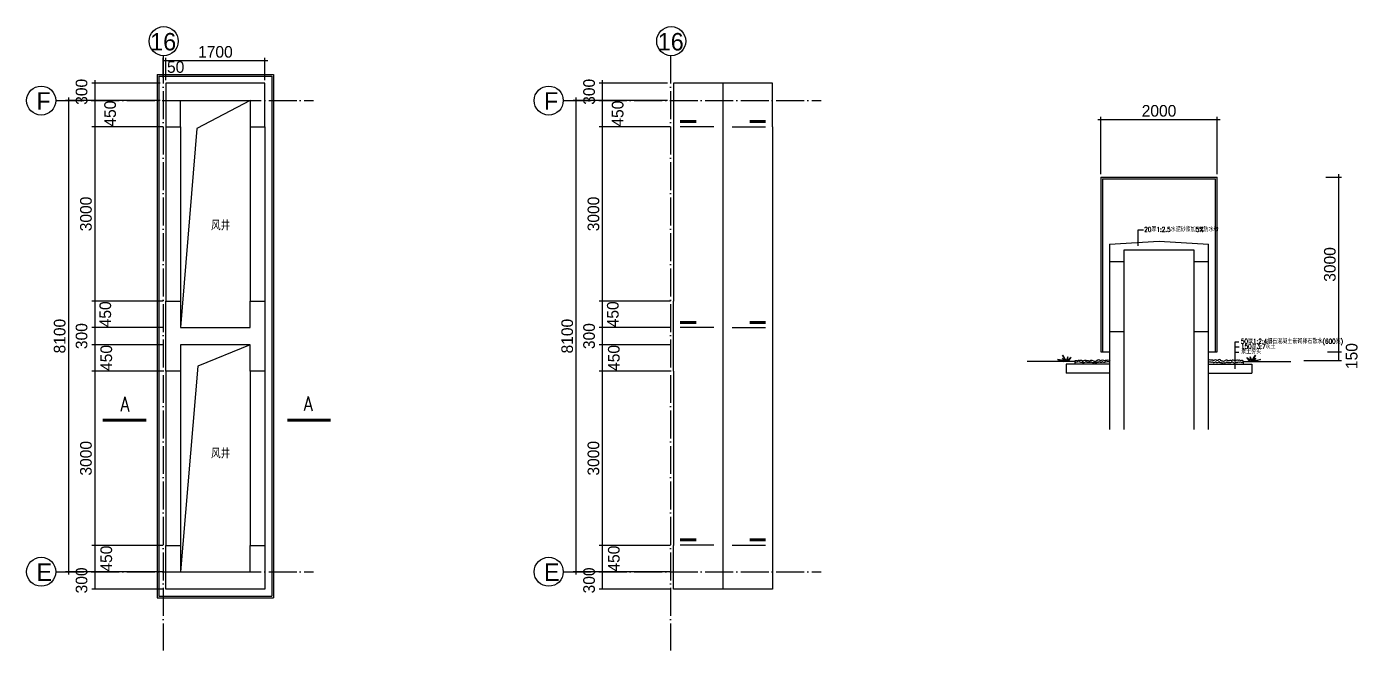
# Model space of a CAD drawing. Extents: x -7034 to 17471, y -16127 to 8875.
# Drawn here: x -6047 to 16850, y -16127 to -5404 of the extents above; entities that cross this region are included whole.
import ezdxf

# ---------------------------------------------------------------- set-up
doc = ezdxf.new("R2010")
doc.units = 0
doc.header["$MEASUREMENT"] = 0
doc.linetypes.add('ACAD_ISO04W100', pattern=[30.5, 24, -3, 0.5, -3])
doc.layers.get('0').update_dxf_attribs({"linetype": 'CONTINUOUS'})
doc.layers.get('DEFPOINTS').update_dxf_attribs({"linetype": 'CONTINUOUS'})
for name, color, linetype in [('PUB_DIM', 3, 'CONTINUOUS'), ('PUB_TEXT', 7, 'CONTINUOUS'), ('ZHOUXIAN', 1, 'CONTINUOUS')]:
    doc.layers.add(name, color=color, linetype=linetype)
doc.styles.add('_HZTXT', font='txt', dxfattribs={"width": 0.8, "bigfont": 'HZTXT'})
doc.styles.get("Standard").update_dxf_attribs({"font": 'ros.shx', "bigfont": 'hztxt.shx'})
doc.dimstyles.get("Standard").update_dxf_attribs({"dimtxt": 0.18, "dimasz": 0.18, "dimexe": 0.18, "dimexo": 0.0625, "dimgap": 0.09, "dimtad": 0, "dimtih": 1, "dimtoh": 1, "dimdec": 4, "dimzin": 0, "dimtxsty": 'STANDARD', "dimcen": 0.09, "dimazin": 3, "dimtfac": 1, "dimtdec": 4, "dimtofl": 0, "dimtmove": 0, "dimatfit": 3, "dimtolj": 1, "dimtzin": 0})

# ---------------------------------------------------------------- blocks, each defined once
blk = doc.blocks.new('_ARCHTICK')
at = {"color": 0, "linetype": 'BYBLOCK', "const_width": 0.15}
blk.add_lwpolyline([(-0.5, -0.5), (0.5, 0.5)], dxfattribs=at)
blk = doc.blocks.new('*D34')
at = {"color": 0, "linetype": 'BYBLOCK'}
for p, q in [((-5329, -6625), (-5329, -14825)), ((-3754, -6675), (-5379, -6675)), ((-3754, -14775), (-5379, -14775))]:
    blk.add_line(p, q, dxfattribs=at)
at = {"layer": 'DEFPOINTS', "color": 0, "linetype": 'BYBLOCK'}
for p in [(-3704, -6675), (-5329, -14775), (-3704, -14775)]:
    blk.add_point(p, dxfattribs=at)
at = {"color": 0, "linetype": 'BYBLOCK', "xscale": 9, "yscale": 9, "zscale": 9}
for p, rotation in [((-5329, -6675), 90), ((-5329, -14775), 270)]:
    blk.add_blockref('_ARCHTICK', p, dxfattribs=dict(at, rotation=rotation))
at = {"color": 0, "linetype": 'BYBLOCK', "insert": (-5479, -10725), "char_height": 200, "attachment_point": 5, "rotation": 90}
blk.add_mtext('\\A1;8100', dxfattribs=at)
blk = doc.blocks.new('*D35')
at = {"color": 0, "linetype": 'BYBLOCK'}
for p, q in [((-3754, -6375), (-4928, -6375)), ((-4878, -6325), (-4878, -6675)), ((-3804, -6675), (-4928, -6675))]:
    blk.add_line(p, q, dxfattribs=at)
at = {"layer": 'DEFPOINTS', "color": 0, "linetype": 'BYBLOCK'}
for p in [(-3704, -6375), (-4878, -6675), (-3754, -6675)]:
    blk.add_point(p, dxfattribs=at)
at = {"color": 0, "linetype": 'BYBLOCK', "xscale": 9, "yscale": 9, "zscale": 9}
for p, rotation in [((-4878, -6375), 90), ((-4878, -6675), 270)]:
    blk.add_blockref('_ARCHTICK', p, dxfattribs=dict(at, rotation=rotation))
at = {"color": 0, "linetype": 'BYBLOCK', "insert": (-5103, -6525), "char_height": 200, "attachment_point": 5, "rotation": 90}
blk.add_mtext('\\A1;300', dxfattribs=at)
blk = doc.blocks.new('*D36')
at = {"color": 0, "linetype": 'BYBLOCK'}
for p, q in [((-4878, -6625), (-4878, -7125)), ((-3704, -7125), (-4928, -7125))]:
    blk.add_line(p, q, dxfattribs=at)
at = {"layer": 'DEFPOINTS', "color": 0, "linetype": 'BYBLOCK'}
for p in [(-3754, -6675), (-4878, -7125), (-3654, -7125)]:
    blk.add_point(p, dxfattribs=at)
at = {"color": 0, "linetype": 'BYBLOCK', "xscale": 9, "yscale": 9, "zscale": 9}
for p, rotation in [((-4878, -6675), 90), ((-4878, -7125), 270)]:
    blk.add_blockref('_ARCHTICK', p, dxfattribs=dict(at, rotation=rotation))
at = {"color": 0, "linetype": 'BYBLOCK', "insert": (-4612, -6900), "char_height": 200, "attachment_point": 5, "rotation": 90}
blk.add_mtext('\\A1;450', dxfattribs=at)
blk = doc.blocks.new('*D37')
at = {"color": 0, "linetype": 'BYBLOCK'}
for p, q in [((-4878, -7075), (-4878, -10175)), ((-3704, -10125), (-4928, -10125))]:
    blk.add_line(p, q, dxfattribs=at)
at = {"layer": 'DEFPOINTS', "color": 0, "linetype": 'BYBLOCK'}
for p in [(-3654, -7125), (-4878, -10125), (-3654, -10125)]:
    blk.add_point(p, dxfattribs=at)
at = {"color": 0, "linetype": 'BYBLOCK', "xscale": 9, "yscale": 9, "zscale": 9}
for p, rotation in [((-4878, -7125), 90), ((-4878, -10125), 270)]:
    blk.add_blockref('_ARCHTICK', p, dxfattribs=dict(at, rotation=rotation))
at = {"color": 0, "linetype": 'BYBLOCK', "insert": (-5028, -8625), "char_height": 200, "attachment_point": 5, "rotation": 90}
blk.add_mtext('\\A1;3000', dxfattribs=at)
blk = doc.blocks.new('*D38')
at = {"color": 0, "linetype": 'BYBLOCK'}
for p, q in [((-4878, -10075), (-4878, -10625)), ((-3704, -10575), (-4928, -10575))]:
    blk.add_line(p, q, dxfattribs=at)
at = {"layer": 'DEFPOINTS', "color": 0, "linetype": 'BYBLOCK'}
for p in [(-3654, -10125), (-4878, -10575), (-3654, -10575)]:
    blk.add_point(p, dxfattribs=at)
at = {"color": 0, "linetype": 'BYBLOCK', "xscale": 9, "yscale": 9, "zscale": 9}
for p, rotation in [((-4878, -10125), 90), ((-4878, -10575), 270)]:
    blk.add_blockref('_ARCHTICK', p, dxfattribs=dict(at, rotation=rotation))
at = {"color": 0, "linetype": 'BYBLOCK', "insert": (-4695, -10350), "char_height": 200, "attachment_point": 5, "rotation": 90}
blk.add_mtext('\\A1;450', dxfattribs=at)
blk = doc.blocks.new('*D39')
at = {"color": 0, "linetype": 'BYBLOCK'}
for p, q in [((-4878, -10525), (-4878, -10875)), ((-3704, -10875), (-4928, -10875))]:
    blk.add_line(p, q, dxfattribs=at)
at = {"layer": 'DEFPOINTS', "color": 0, "linetype": 'BYBLOCK'}
for p in [(-3654, -10575), (-4878, -10875), (-3654, -10875)]:
    blk.add_point(p, dxfattribs=at)
at = {"color": 0, "linetype": 'BYBLOCK', "xscale": 9, "yscale": 9, "zscale": 9}
for p, rotation in [((-4878, -10575), 90), ((-4878, -10875), 270)]:
    blk.add_blockref('_ARCHTICK', p, dxfattribs=dict(at, rotation=rotation))
at = {"color": 0, "linetype": 'BYBLOCK', "insert": (-5103, -10725), "char_height": 200, "attachment_point": 5, "rotation": 90}
blk.add_mtext('\\A1;300', dxfattribs=at)
blk = doc.blocks.new('*D40')
at = {"color": 0, "linetype": 'BYBLOCK'}
for p, q in [((-4878, -10825), (-4878, -11375)), ((-3704, -11325), (-4928, -11325))]:
    blk.add_line(p, q, dxfattribs=at)
at = {"layer": 'DEFPOINTS', "color": 0, "linetype": 'BYBLOCK'}
for p in [(-3654, -10875), (-4878, -11325), (-3654, -11325)]:
    blk.add_point(p, dxfattribs=at)
at = {"color": 0, "linetype": 'BYBLOCK', "xscale": 9, "yscale": 9, "zscale": 9}
for p, rotation in [((-4878, -10875), 90), ((-4878, -11325), 270)]:
    blk.add_blockref('_ARCHTICK', p, dxfattribs=dict(at, rotation=rotation))
at = {"color": 0, "linetype": 'BYBLOCK', "insert": (-4678, -11100), "char_height": 200, "attachment_point": 5, "rotation": 90}
blk.add_mtext('\\A1;450', dxfattribs=at)
blk = doc.blocks.new('*D41')
at = {"color": 0, "linetype": 'BYBLOCK'}
for p, q in [((-4878, -11275), (-4878, -14375)), ((-3704, -14325), (-4928, -14325))]:
    blk.add_line(p, q, dxfattribs=at)
at = {"layer": 'DEFPOINTS', "color": 0, "linetype": 'BYBLOCK'}
for p in [(-3654, -11325), (-4878, -14325), (-3654, -14325)]:
    blk.add_point(p, dxfattribs=at)
at = {"color": 0, "linetype": 'BYBLOCK', "xscale": 9, "yscale": 9, "zscale": 9}
for p, rotation in [((-4878, -11325), 90), ((-4878, -14325), 270)]:
    blk.add_blockref('_ARCHTICK', p, dxfattribs=dict(at, rotation=rotation))
at = {"color": 0, "linetype": 'BYBLOCK', "insert": (-5028, -12825), "char_height": 200, "attachment_point": 5, "rotation": 90}
blk.add_mtext('\\A1;3000', dxfattribs=at)
blk = doc.blocks.new('*D42')
at = {"color": 0, "linetype": 'BYBLOCK'}
for p, q in [((-4878, -14275), (-4878, -14825)), ((-3704, -14775), (-4928, -14775))]:
    blk.add_line(p, q, dxfattribs=at)
at = {"layer": 'DEFPOINTS', "color": 0, "linetype": 'BYBLOCK'}
for p in [(-3654, -14325), (-4878, -14775), (-3654, -14775)]:
    blk.add_point(p, dxfattribs=at)
at = {"color": 0, "linetype": 'BYBLOCK', "xscale": 9, "yscale": 9, "zscale": 9}
for p, rotation in [((-4878, -14325), 90), ((-4878, -14775), 270)]:
    blk.add_blockref('_ARCHTICK', p, dxfattribs=dict(at, rotation=rotation))
at = {"color": 0, "linetype": 'BYBLOCK', "insert": (-4678, -14550), "char_height": 200, "attachment_point": 5, "rotation": 90}
blk.add_mtext('\\A1;450', dxfattribs=at)
blk = doc.blocks.new('*D43')
at = {"color": 0, "linetype": 'BYBLOCK'}
for p, q in [((-4878, -14725), (-4878, -15075)), ((-3704, -15075), (-4928, -15075))]:
    blk.add_line(p, q, dxfattribs=at)
at = {"layer": 'DEFPOINTS', "color": 0, "linetype": 'BYBLOCK'}
for p in [(-3654, -14775), (-4878, -15075), (-3654, -15075)]:
    blk.add_point(p, dxfattribs=at)
at = {"color": 0, "linetype": 'BYBLOCK', "xscale": 9, "yscale": 9, "zscale": 9}
for p, rotation in [((-4878, -14775), 90), ((-4878, -15075), 270)]:
    blk.add_blockref('_ARCHTICK', p, dxfattribs=dict(at, rotation=rotation))
at = {"color": 0, "linetype": 'BYBLOCK', "insert": (-5103, -14925), "char_height": 200, "attachment_point": 5, "rotation": 90}
blk.add_mtext('\\A1;300', dxfattribs=at)
blk = doc.blocks.new('*D51')
at = {"color": 0, "linetype": 'BYBLOCK'}
for p, q in [((-4878, -11275), (-4878, -14375)), ((-3704, -14325), (-4928, -14325))]:
    blk.add_line(p, q, dxfattribs=at)
at = {"layer": 'DEFPOINTS', "color": 0, "linetype": 'BYBLOCK'}
for p in [(-3654, -11325), (-4878, -14325), (-3654, -14325)]:
    blk.add_point(p, dxfattribs=at)
at = {"color": 0, "linetype": 'BYBLOCK', "xscale": 9, "yscale": 9, "zscale": 9}
for p, rotation in [((-4878, -11325), 90), ((-4878, -14325), 270)]:
    blk.add_blockref('_ARCHTICK', p, dxfattribs=dict(at, rotation=rotation))
at = {"color": 0, "linetype": 'BYBLOCK', "insert": (-5028, -12825), "char_height": 200, "attachment_point": 5, "rotation": 90}
blk.add_mtext('\\A1;3000', dxfattribs=at)
blk = doc.blocks.new('*D44')
at = {"color": 0, "linetype": 'BYBLOCK'}
for p, q in [((-5329, -6625), (-5329, -14825)), ((-3754, -6675), (-5379, -6675)), ((-3754, -14775), (-5379, -14775))]:
    blk.add_line(p, q, dxfattribs=at)
at = {"layer": 'DEFPOINTS', "color": 0, "linetype": 'BYBLOCK'}
for p in [(-3704, -6675), (-5329, -14775), (-3704, -14775)]:
    blk.add_point(p, dxfattribs=at)
at = {"color": 0, "linetype": 'BYBLOCK', "xscale": 9, "yscale": 9, "zscale": 9}
for p, rotation in [((-5329, -6675), 90), ((-5329, -14775), 270)]:
    blk.add_blockref('_ARCHTICK', p, dxfattribs=dict(at, rotation=rotation))
at = {"color": 0, "linetype": 'BYBLOCK', "insert": (-5479, -10725), "char_height": 200, "attachment_point": 5, "rotation": 90}
blk.add_mtext('\\A1;8100', dxfattribs=at)
blk = doc.blocks.new('*D52')
at = {"color": 0, "linetype": 'BYBLOCK'}
for p, q in [((-4878, -14275), (-4878, -14825)), ((-3704, -14775), (-4928, -14775))]:
    blk.add_line(p, q, dxfattribs=at)
at = {"layer": 'DEFPOINTS', "color": 0, "linetype": 'BYBLOCK'}
for p in [(-3654, -14325), (-4878, -14775), (-3654, -14775)]:
    blk.add_point(p, dxfattribs=at)
at = {"color": 0, "linetype": 'BYBLOCK', "xscale": 9, "yscale": 9, "zscale": 9}
for p, rotation in [((-4878, -14325), 90), ((-4878, -14775), 270)]:
    blk.add_blockref('_ARCHTICK', p, dxfattribs=dict(at, rotation=rotation))
at = {"color": 0, "linetype": 'BYBLOCK', "insert": (-4678, -14550), "char_height": 200, "attachment_point": 5, "rotation": 90}
blk.add_mtext('\\A1;450', dxfattribs=at)
blk = doc.blocks.new('*D53')
at = {"color": 0, "linetype": 'BYBLOCK'}
for p, q in [((-4878, -14725), (-4878, -15075)), ((-3704, -15075), (-4928, -15075))]:
    blk.add_line(p, q, dxfattribs=at)
at = {"layer": 'DEFPOINTS', "color": 0, "linetype": 'BYBLOCK'}
for p in [(-3654, -14775), (-4878, -15075), (-3654, -15075)]:
    blk.add_point(p, dxfattribs=at)
at = {"color": 0, "linetype": 'BYBLOCK', "xscale": 9, "yscale": 9, "zscale": 9}
for p, rotation in [((-4878, -14775), 90), ((-4878, -15075), 270)]:
    blk.add_blockref('_ARCHTICK', p, dxfattribs=dict(at, rotation=rotation))
at = {"color": 0, "linetype": 'BYBLOCK', "insert": (-5103, -14925), "char_height": 200, "attachment_point": 5, "rotation": 90}
blk.add_mtext('\\A1;300', dxfattribs=at)
blk = doc.blocks.new('*D47')
at = {"color": 0, "linetype": 'BYBLOCK'}
for p, q in [((-4878, -7075), (-4878, -10175)), ((-3704, -10125), (-4928, -10125))]:
    blk.add_line(p, q, dxfattribs=at)
at = {"layer": 'DEFPOINTS', "color": 0, "linetype": 'BYBLOCK'}
for p in [(-3654, -7125), (-4878, -10125), (-3654, -10125)]:
    blk.add_point(p, dxfattribs=at)
at = {"color": 0, "linetype": 'BYBLOCK', "xscale": 9, "yscale": 9, "zscale": 9}
for p, rotation in [((-4878, -7125), 90), ((-4878, -10125), 270)]:
    blk.add_blockref('_ARCHTICK', p, dxfattribs=dict(at, rotation=rotation))
at = {"color": 0, "linetype": 'BYBLOCK', "insert": (-5028, -8625), "char_height": 200, "attachment_point": 5, "rotation": 90}
blk.add_mtext('\\A1;3000', dxfattribs=at)
blk = doc.blocks.new('*D50')
at = {"color": 0, "linetype": 'BYBLOCK'}
for p, q in [((-4878, -10825), (-4878, -11375)), ((-3704, -11325), (-4928, -11325))]:
    blk.add_line(p, q, dxfattribs=at)
at = {"layer": 'DEFPOINTS', "color": 0, "linetype": 'BYBLOCK'}
for p in [(-3654, -10875), (-4878, -11325), (-3654, -11325)]:
    blk.add_point(p, dxfattribs=at)
at = {"color": 0, "linetype": 'BYBLOCK', "xscale": 9, "yscale": 9, "zscale": 9}
for p, rotation in [((-4878, -10875), 90), ((-4878, -11325), 270)]:
    blk.add_blockref('_ARCHTICK', p, dxfattribs=dict(at, rotation=rotation))
at = {"color": 0, "linetype": 'BYBLOCK', "insert": (-4678, -11100), "char_height": 200, "attachment_point": 5, "rotation": 90}
blk.add_mtext('\\A1;450', dxfattribs=at)
blk = doc.blocks.new('*D48')
at = {"color": 0, "linetype": 'BYBLOCK'}
for p, q in [((-4878, -10075), (-4878, -10625)), ((-3704, -10575), (-4928, -10575))]:
    blk.add_line(p, q, dxfattribs=at)
at = {"layer": 'DEFPOINTS', "color": 0, "linetype": 'BYBLOCK'}
for p in [(-3654, -10125), (-4878, -10575), (-3654, -10575)]:
    blk.add_point(p, dxfattribs=at)
at = {"color": 0, "linetype": 'BYBLOCK', "xscale": 9, "yscale": 9, "zscale": 9}
for p, rotation in [((-4878, -10125), 90), ((-4878, -10575), 270)]:
    blk.add_blockref('_ARCHTICK', p, dxfattribs=dict(at, rotation=rotation))
at = {"color": 0, "linetype": 'BYBLOCK', "insert": (-4695, -10350), "char_height": 200, "attachment_point": 5, "rotation": 90}
blk.add_mtext('\\A1;450', dxfattribs=at)
blk = doc.blocks.new('*D49')
at = {"color": 0, "linetype": 'BYBLOCK'}
for p, q in [((-4878, -10525), (-4878, -10875)), ((-3704, -10875), (-4928, -10875))]:
    blk.add_line(p, q, dxfattribs=at)
at = {"layer": 'DEFPOINTS', "color": 0, "linetype": 'BYBLOCK'}
for p in [(-3654, -10575), (-4878, -10875), (-3654, -10875)]:
    blk.add_point(p, dxfattribs=at)
at = {"color": 0, "linetype": 'BYBLOCK', "xscale": 9, "yscale": 9, "zscale": 9}
for p, rotation in [((-4878, -10575), 90), ((-4878, -10875), 270)]:
    blk.add_blockref('_ARCHTICK', p, dxfattribs=dict(at, rotation=rotation))
at = {"color": 0, "linetype": 'BYBLOCK', "insert": (-5103, -10725), "char_height": 200, "attachment_point": 5, "rotation": 90}
blk.add_mtext('\\A1;300', dxfattribs=at)
blk = doc.blocks.new('*D46')
at = {"color": 0, "linetype": 'BYBLOCK'}
for p, q in [((-4878, -6625), (-4878, -7125)), ((-3704, -7125), (-4928, -7125))]:
    blk.add_line(p, q, dxfattribs=at)
at = {"layer": 'DEFPOINTS', "color": 0, "linetype": 'BYBLOCK'}
for p in [(-3754, -6675), (-4878, -7125), (-3654, -7125)]:
    blk.add_point(p, dxfattribs=at)
at = {"color": 0, "linetype": 'BYBLOCK', "xscale": 9, "yscale": 9, "zscale": 9}
for p, rotation in [((-4878, -6675), 90), ((-4878, -7125), 270)]:
    blk.add_blockref('_ARCHTICK', p, dxfattribs=dict(at, rotation=rotation))
at = {"color": 0, "linetype": 'BYBLOCK', "insert": (-4612, -6900), "char_height": 200, "attachment_point": 5, "rotation": 90}
blk.add_mtext('\\A1;450', dxfattribs=at)
blk = doc.blocks.new('*D45')
at = {"color": 0, "linetype": 'BYBLOCK'}
for p, q in [((-3754, -6375), (-4928, -6375)), ((-4878, -6325), (-4878, -6675)), ((-3804, -6675), (-4928, -6675))]:
    blk.add_line(p, q, dxfattribs=at)
at = {"layer": 'DEFPOINTS', "color": 0, "linetype": 'BYBLOCK'}
for p in [(-3704, -6375), (-4878, -6675), (-3754, -6675)]:
    blk.add_point(p, dxfattribs=at)
at = {"color": 0, "linetype": 'BYBLOCK', "xscale": 9, "yscale": 9, "zscale": 9}
for p, rotation in [((-4878, -6375), 90), ((-4878, -6675), 270)]:
    blk.add_blockref('_ARCHTICK', p, dxfattribs=dict(at, rotation=rotation))
at = {"color": 0, "linetype": 'BYBLOCK', "insert": (-5103, -6525), "char_height": 200, "attachment_point": 5, "rotation": 90}
blk.add_mtext('\\A1;300', dxfattribs=at)
blk = doc.blocks.new('*D57')
at = {"color": 0, "linetype": 'BYBLOCK'}
for p, q in [((16275, -7993), (16544, -7993)), ((16494, -7943), (16494, -11043)), ((16304, -10993), (16544, -10993))]:
    blk.add_line(p, q, dxfattribs=at)
at = {"layer": 'DEFPOINTS', "color": 0, "linetype": 'BYBLOCK'}
for p in [(16225, -7993), (16254, -10993), (16494, -10993)]:
    blk.add_point(p, dxfattribs=at)
at = {"color": 0, "linetype": 'BYBLOCK', "xscale": 9, "yscale": 9, "zscale": 9}
for p, rotation in [((16494, -7993), 90), ((16494, -10993), 270)]:
    blk.add_blockref('_ARCHTICK', p, dxfattribs=dict(at, rotation=rotation))
at = {"color": 0, "linetype": 'BYBLOCK', "insert": (16344, -9493), "char_height": 200, "attachment_point": 5, "rotation": 90}
blk.add_mtext('\\A1;3000', dxfattribs=at)
blk = doc.blocks.new('*D58')
at = {"color": 0, "linetype": 'BYBLOCK'}
for p, q in [((16494, -10943), (16494, -11143)), ((15898, -11143), (16544, -11143))]:
    blk.add_line(p, q, dxfattribs=at)
at = {"layer": 'DEFPOINTS', "color": 0, "linetype": 'BYBLOCK'}
for p in [(15848, -11143), (16254, -10993), (16494, -11143)]:
    blk.add_point(p, dxfattribs=at)
at = {"color": 0, "linetype": 'BYBLOCK', "xscale": 9, "yscale": 9, "zscale": 9}
for p, rotation in [((16494, -10993), 90), ((16494, -11143), 270)]:
    blk.add_blockref('_ARCHTICK', p, dxfattribs=dict(at, rotation=rotation))
at = {"color": 0, "linetype": 'BYBLOCK', "insert": (16719, -11068), "char_height": 200, "attachment_point": 5, "rotation": 90}
blk.add_mtext('\\A1;150', dxfattribs=at)
blk = doc.blocks.new('*D59')
at = {"color": 0, "linetype": 'BYBLOCK'}
for p, q in [((12358, -7003), (14458, -7003)), ((12408, -7943), (12408, -6953)), ((14408, -7943), (14408, -6953))]:
    blk.add_line(p, q, dxfattribs=at)
at = {"layer": 'DEFPOINTS', "color": 0, "linetype": 'BYBLOCK'}
for p in [(14408, -7003), (12408, -7993), (14408, -7993)]:
    blk.add_point(p, dxfattribs=at)
at = {"color": 0, "linetype": 'BYBLOCK', "xscale": 9, "yscale": 9, "zscale": 9, "rotation": 180}
blk.add_blockref('_ARCHTICK', (12408, -7003), dxfattribs=at)
at = {"color": 0, "linetype": 'BYBLOCK', "xscale": 9, "yscale": 9, "zscale": 9}
blk.add_blockref('_ARCHTICK', (14408, -7003), dxfattribs=at)
at = {"color": 0, "linetype": 'BYBLOCK', "insert": (13408, -6853), "char_height": 200, "attachment_point": 5}
blk.add_mtext('\\A1;2000', dxfattribs=at)
blk = doc.blocks.new('*D60')
at = {"color": 0, "linetype": 'BYBLOCK'}
for p, q in [((-3704, -6278), (-3704, -5939)), ((-3654, -6325), (-3654, -5939)), ((-3704, -5989), (-3713, -5989)), ((-3704, -5989), (-3654, -5989)), ((-3654, -5989), (-3645, -5989))]:
    blk.add_line(p, q, dxfattribs=at)
at = {"layer": 'DEFPOINTS', "color": 0, "linetype": 'BYBLOCK'}
for p in [(-3654, -5989), (-3704, -6328), (-3654, -6375)]:
    blk.add_point(p, dxfattribs=at)
at = {"color": 0, "linetype": 'BYBLOCK', "xscale": 9, "yscale": 9, "zscale": 9}
blk.add_blockref('_ARCHTICK', (-3704, -5989), dxfattribs=at)
at = {"color": 0, "linetype": 'BYBLOCK', "xscale": 9, "yscale": 9, "zscale": 9, "rotation": 180}
blk.add_blockref('_ARCHTICK', (-3654, -5989), dxfattribs=at)
at = {"color": 0, "linetype": 'BYBLOCK', "insert": (-3487, -6100), "char_height": 200, "attachment_point": 5}
blk.add_mtext('\\A1;50', dxfattribs=at)
blk = doc.blocks.new('*D61')
at = {"color": 0, "linetype": 'BYBLOCK'}
for p, q in [((-1954, -6325), (-1954, -5939)), ((-3704, -5989), (-1904, -5989))]:
    blk.add_line(p, q, dxfattribs=at)
at = {"layer": 'DEFPOINTS', "color": 0, "linetype": 'BYBLOCK'}
for p in [(-1954, -5989), (-3654, -6375), (-1954, -6375)]:
    blk.add_point(p, dxfattribs=at)
at = {"color": 0, "linetype": 'BYBLOCK', "xscale": 9, "yscale": 9, "zscale": 9, "rotation": 180}
blk.add_blockref('_ARCHTICK', (-3654, -5989), dxfattribs=at)
at = {"color": 0, "linetype": 'BYBLOCK', "xscale": 9, "yscale": 9, "zscale": 9}
blk.add_blockref('_ARCHTICK', (-1954, -5989), dxfattribs=at)
at = {"color": 0, "linetype": 'BYBLOCK', "insert": (-2804, -5839), "char_height": 200, "attachment_point": 5}
blk.add_mtext('\\A1;1700', dxfattribs=at)

msp = doc.modelspace()

# ---------------------------------------------------------------- linework, layer by layer
for p, q in [((-3804.3, -6225.5), (-3804.3, -15225.5)), ((-3804.3, -6225.5), (-1804.3, -6225.5)), ((-3774.3, -6255.5), (-1834.3, -6255.5)), ((-3774.3, -6255.5), (-3774.3, -15195.5)), ((-1834.3, -6255.5), (-1834.3, -15195.5)), ((-1804.3, -6225.5), (-1804.3, -15225.5)), ((6765.6, -6375.5), (5065.6, -6375.5)), ((5065.6, -6375.5), (5065.6, -7125.5)), ((5915.6, -6375.5), (5915.6, -15075.5)), ((6765.6, -7125.5), (6765.6, -6375.5)), ((-3654.3, -7125.5), (-3654.3, -10125.5)), ((-3404.3, -7125.5), (-3404.3, -10125.5)), ((-2204.3, -7125.5), (-2204.3, -10125.5)), ((-1954.3, -7125.5), (-1954.3, -10125.5)), ((5065.6, -7125.5), (5065.6, -10125.5)), ((5756.6, -7124.4), (5183.6, -7124.4)), ((6074.6, -7124.4), (6647.6, -7124.4)), ((6765.6, -7125.5), (6765.6, -10125.5)), ((12407.9, -7993), (14407.9, -7993)), ((12407.9, -7993), (12407.9, -10993)), ((14407.9, -10993), (14407.9, -7993)), ((12437.9, -8023), (14377.9, -8023)), ((12437.9, -8023), (12437.9, -10993)), ((14377.9, -10993), (14377.9, -8023)), ((13141.7, -8905.4), (13045.2, -8905.4)), ((13045.2, -8905.4), (13045.2, -9174.1)), ((12557.9, -9143), (13407.9, -9093)), ((12557.9, -9143), (12557.9, -12332.3)), ((13407.9, -9093), (14257.9, -9143)), ((14257.9, -12332.3), (14257.9, -9143)), ((12807.9, -12332.3), (12807.9, -9243)), ((12807.9, -9243), (14007.9, -9243)), ((14007.9, -9243), (14007.9, -12332.3)), ((12557.9, -9443), (12807.9, -9443)), ((14007.9, -9443), (14257.9, -9443)), ((5065.6, -11325.5), (5065.6, -10125.5)), ((6765.6, -10125.5), (6765.6, -11325.5)), ((5756.6, -10578.8), (5183.6, -10578.8)), ((6074.6, -10578.8), (6647.6, -10578.8)), ((12557.9, -10643), (12807.9, -10643)), ((14007.9, -10643), (14257.9, -10643)), ((11961.1, -11159.7), (11143.5, -11159.7)), ((12561.1, -11209.7), (11811.1, -11209.7)), ((11811.1, -11209.7), (11811.1, -11359.7)), ((11961.1, -11159.7), (11961.1, -11209.7)), ((12299.5, -11159.7), (12299.3, -11159.7)), ((12407.9, -10993), (12557.9, -10993)), ((14254.7, -11209.7), (15004.7, -11209.7)), ((14257.9, -10993), (14407.9, -10993)), ((14516.3, -11159.7), (14516.4, -11159.7)), ((14854.7, -11159.7), (14854.7, -11209.7)), ((14854.7, -11159.7), (15672.2, -11159.7)), ((15004.7, -11209.7), (15004.7, -11359.7)), ((-3654.3, -11325.5), (-3654.3, -14325.5)), ((-3404.3, -11325.5), (-3404.3, -14325.5)), ((-2204.3, -11325.5), (-2204.3, -14325.5)), ((-1954.3, -11325.5), (-1954.3, -14325.5)), ((5065.6, -11325.5), (5065.6, -14325.5)), ((6765.6, -11325.5), (6765.6, -14325.5)), ((12561.1, -11359.7), (11811.1, -11359.7)), ((14254.7, -11359.7), (15004.7, -11359.7)), ((5065.6, -15075.5), (5065.6, -14325.5)), ((5756.6, -14316.6), (5183.6, -14316.6)), ((6074.6, -14316.6), (6647.6, -14316.6)), ((6765.6, -14325.5), (6765.6, -15075.5)), ((6765.6, -15075.5), (5065.6, -15075.5)), ((-3804.3, -15225.5), (-1804.3, -15225.5)), ((-3774.3, -15195.5), (-1834.3, -15195.5))]:
    msp.add_line(p, q)
for points in [[(-3404.3, -7125.5), (-3404.3, -6675.5), (-2204.3, -6675.5), (-2204.3, -7125.5), (-1954.3, -7125.5), (-1954.3, -6375.5), (-3654.3, -6375.5), (-3654.3, -7125.5), (-3404.3, -7125.5)], [(-2204.3, -6675.5), (-3125.9, -7155.5), (-3404.3, -10575.5)], [(-3654.3, -10125.5), (-3404.3, -10125.5), (-3404.3, -10575.5), (-2204.3, -10575.5), (-2204.3, -10125.5), (-1954.3, -10125.5), (-1954.3, -11325.5), (-2204.3, -11325.5), (-2204.3, -10875.5), (-3404.3, -10875.5), (-3404.3, -11325.5), (-3654.3, -11325.5), (-3654.3, -10125.5)], [(-2204.3, -10875.5), (-3107.3, -11239.8), (-3404.3, -14775.5)], [(11849.6, -11159.7), (11896.3, -11092.5), (11827.2, -11141.9), (11838.8, -11080.9), (11813.7, -11149.1), (11750.9, -11049.5), (11804.7, -11147.3), (11776, -11114.1), (11782.3, -11148.2), (11751.7, -11103.3), (11767.9, -11142.8), (11662, -11126.6), (11769.7, -11159.7)], [(14966.2, -11159.7), (14919.5, -11092.5), (14988.6, -11141.9), (14976.9, -11080.9), (15002.1, -11149.1), (15064.9, -11049.5), (15011.1, -11147.3), (15039.8, -11114.1), (15033.5, -11148.2), (15064, -11103.3), (15047.9, -11142.8), (15153.8, -11126.6), (15046.1, -11159.7)], [(-3404.3, -14325.5), (-3404.3, -14775.5), (-2204.3, -14775.5), (-2204.3, -14325.5), (-1954.3, -14325.5), (-1954.3, -15075.5), (-3654.3, -15075.5), (-3654.3, -14325.5), (-3404.3, -14325.5)]]:
    msp.add_lwpolyline(points)
at = {"const_width": 50}
for points in [[(5180.4, -7035.3), (5458.8, -7035.3)], [(6650.8, -7035.3), (6372.4, -7035.3)], [(5180.4, -10489.7), (5458.8, -10489.7)], [(6650.8, -10489.7), (6372.4, -10489.7)], [(-4743.1, -12171.1), (-3993.1, -12171.1)], [(-1571, -12171.1), (-821, -12171.1)], [(5180.4, -14227.5), (5458.8, -14227.5)], [(6650.8, -14227.5), (6372.4, -14227.5)]]:
    msp.add_lwpolyline(points, dxfattribs=at)
for centre in [(-3692.1, -5654.3), (5027.8, -5654.3), (-5797, -6675.5), (2922.8, -6675.5), (-5797, -14775.5), (2922.8, -14775.5)]:
    msp.add_circle(centre, 250)
at = {"extrusion": (0, 0, -1)}
for centre, start_param, end_param in [((11987, -11159.8), 0.4759385, 5.534884), ((12030.7, -11156), 3.6175311, 5.2449156), ((12030.7, -11156), 0.9303951, 2.3932914), ((12065.1, -11152.3), 3.8351868, 6.2185791), ((12069.7, -11160.7), 7.0859471, 8.8731446), ((12114.4, -11168.1), 0.1543952, 2.8631781), ((12069.7, -11160.7), 5.6832848, 6.0047707), ((12114.4, -11168.1), 3.9443544, 4.5517004), ((12136.7, -11154.2), 3.2959878, 6.0635728), ((12136.7, -11154.2), 0.7238808, 1.4101078), ((12183.2, -11161.6), 1.1282462, 2.9219801), ((12183.2, -11161.6), 3.8654735, 5.4545709), ((12212.9, -11164.4), 0.2489313, 2.3129783), ((12212.9, -11164.4), 4.2698388, 5.2528313), ((12252.9, -11154.2), 3.390524, 6.0705853), ((12252.9, -11154.2), 1.7207364, 2.1112387), ((12275.2, -11167.2), 0.6541018, 2.9289927), ((12275.2, -11167.2), 4.862329, 5.8256038), ((12320.8, -11170), 0.6404118, 2.6840111), ((12320.8, -11170), 3.7956945, 4.8774112), ((12346.8, -11163.5), 10.0651898, 10.8598681), ((12346.8, -11163.5), 6.218391, 8.0190039), ((12370, -11145.8), 3.0767983, 6.2892826), ((12370, -11145.8), 1.2178192, 1.4350901), ((12406.3, -11161.6), 0.3135131, 3.14769), ((12406.3, -11161.6), 4.3594118, 4.9361479), ((12437.9, -11150.5), 3.4551057, 5.9468641), ((12437.9, -11150.5), 1.65225, 1.7945553), ((12461.2, -11161.6), 0.3826666, 2.8052715), ((12461.2, -11161.6), 4.7938426, 5.2210519), ((12499.3, -11153.3), 3.5242593, 5.3459225), ((12499.3, -11153.3), 0.7681844, 2.0794593), ((12534.6, -11151.4), 3.909777, 8.4875151)]:
    msp.add_ellipse(centre, major_axis=(26.9, 0), ratio=0.6206897, start_param=start_param, end_param=end_param, dxfattribs=at)
for centre, start_param, end_param in [((14281.2, -11151.4), 3.909777, 8.4875151), ((14316.5, -11153.3), 0.7681844, 2.0794593), ((14316.5, -11153.3), 3.5242593, 5.3459225), ((14354.6, -11161.6), 0.3826666, 2.8052715), ((14354.6, -11161.6), 4.7938426, 5.2210519), ((14377.9, -11150.5), 3.4551057, 5.9468641), ((14377.9, -11150.5), 1.65225, 1.7945553), ((14409.5, -11161.6), 0.3135131, 3.14769), ((14409.5, -11161.6), 4.3594118, 4.9361479), ((14445.7, -11145.8), 3.0767983, 6.2892826), ((14445.7, -11145.8), 1.2178192, 1.4350901), ((14469, -11163.5), 6.218391, 8.0190039), ((14469, -11163.5), 10.0651898, 10.8598681), ((14495, -11170), 0.6404118, 2.6840111), ((14495, -11170), 3.7956945, 4.8774112), ((14540.6, -11167.2), 4.862329, 5.8256038), ((14540.6, -11167.2), 0.6541018, 2.9289927), ((14562.9, -11154.2), 3.390524, 6.0705853), ((14562.9, -11154.2), 1.7207364, 2.1112387), ((14602.9, -11164.4), 0.2489313, 2.3129783), ((14602.9, -11164.4), 4.2698388, 5.2528313), ((14632.6, -11161.6), 3.8654735, 5.4545709), ((14632.6, -11161.6), 1.1282462, 2.9219801), ((14679.1, -11154.2), 3.2959878, 6.0635728), ((14679.1, -11154.2), 0.7238808, 1.4101078), ((14701.4, -11168.1), 0.1543952, 2.8631781), ((14701.4, -11168.1), 3.9443544, 4.5517004), ((14746, -11160.7), 5.6832848, 6.0047707), ((14750.7, -11152.3), 3.8351868, 6.2185791), ((14746, -11160.7), 7.0859471, 8.8731446), ((14785.1, -11156), 0.9303951, 2.3932914), ((14785.1, -11156), 3.6175311, 5.2449156), ((14828.8, -11159.8), 0.4759385, 5.534884)]:
    msp.add_ellipse(centre, major_axis=(-26.9, 0), ratio=0.6206897, start_param=start_param, end_param=end_param)
at = {"layer": 'PUB_DIM'}
for p, q in [((14715.2, -11153.8), (14715.2, -10821.3)), ((14715.2, -10821.3), (14780.2, -10821.3)), ((14720.4, -10911.3), (14785.3, -10911.3)), ((14715.2, -10998.8), (14780.2, -10998.8)), ((14715.2, -11285.1), (14715.2, -11182.5))]:
    msp.add_line(p, q, dxfattribs=at)
at = {"layer": 'ZHOUXIAN', "linetype": 'ACAD_ISO04W100', "ltscale": 20}
for p, q in [((-3704.3, -5904), (-3704.3, -16127.2)), ((5015.6, -5904), (5015.6, -16127.2)), ((-5547, -6675.5), (-1117.1, -6675.5)), ((3172.8, -6675.5), (7602.8, -6675.5)), ((-5547, -14775.5), (-1117.1, -14775.5)), ((3172.8, -14775.5), (7602.8, -14775.5))]:
    msp.add_line(p, q, dxfattribs=at)

# ---------------------------------------------------------------- texts
for s, height, p in [('16', 300, (-3924.2, -5813.1)), ('16', 300, (4795.7, -5813.1)), ('F', 300, (-5879.3, -6831.9)), ('F', 300, (2840.6, -6831.9)), ('风井', 150, (-2879.2, -8906.2)), ('风井', 150, (-2879.2, -12826)), ('E', 300, (-5879.3, -14931.9)), ('E', 300, (2840.6, -14931.9))]:
    msp.add_text(s, height=height).set_placement(p)
at = {"layer": 'PUB_TEXT', "style": '_HZTXT', "width": 0.8}
for s, height, p in [('20厚1:2.5水泥砂浆加5%防水粉', 80, (13154.8, -8930.4)), ('50厚1:2:4细石混凝土嵌砌卵石散水(600宽)', 80, (14814, -10853.7)), ('素土夯实', 80, (14819.2, -11028.5)), ('150厚3:7灰土', 80, (14816.6, -10941.1)), ('A', 250, (-4434.9, -12019.7)), ('A', 250, (-1286.7, -12011.4))]:
    msp.add_text(s, height=height, dxfattribs=at).set_placement(p)

# ---------------------------------------------------------------- dimensions: what is measured, and where the dimension line sits
for base, p1, p2, override, picture, middle in [((-1954.3, -5989.1), (-3654.3, -6375.5), (-1954.3, -6375.5), {"dimscale": 50, "dimtxt": 4, "dimexe": 1, "dimexo": 1, "dimgap": 1, "dimtad": 1, "dimtih": 0, "dimtoh": 0, "dimdec": 0, "dimblk1": 'ARCHTICK', "dimblk2": 'ARCHTICK', "dimsah": 1, "dimdle": 1, "dimse1": 1, "dimtdec": 0}, '*D61', (-2804.3, -5839.1)), ((14407.9, -7003.3), (12407.9, -7993), (14407.9, -7993), {"dimscale": 50, "dimtxt": 4, "dimexe": 1, "dimexo": 1, "dimgap": 1, "dimtad": 1, "dimtih": 0, "dimtoh": 0, "dimdec": 0, "dimblk1": 'ARCHTICK', "dimblk2": 'ARCHTICK', "dimsah": 1, "dimdle": 1, "dimtdec": 0}, '*D59', (13407.9, -6853.3))]:
    dim = msp.add_linear_dim(base=base, p1=p1, p2=p2, dimstyle='STANDARD', override=override)
    dim.commit()
    dim.dimension.update_dxf_attribs({"geometry": picture, "text_midpoint": middle})
dim = msp.add_linear_dim(base=(-3654.3, -5989.1), p1=(-3704.3, -6328.2), p2=(-3654.3, -6375.5), dimstyle='STANDARD', override={"dimscale": 50, "dimtxt": 4, "dimexe": 1, "dimexo": 1, "dimgap": 1, "dimtad": 1, "dimtih": 0, "dimtoh": 0, "dimdec": 0, "dimblk1": 'ARCHTICK', "dimblk2": 'ARCHTICK', "dimsah": 1, "dimdle": 1, "dimtdec": 0})
dim.commit()
dim.dimension.update_dxf_attribs({"geometry": '*D60', "text_midpoint": (-3487.2, -6100.1), "dimtype": 160})
for base, p1, p2, override, picture, middle in [((-4877.7, -6675.5), (-3704.3, -6375.5), (-3754.3, -6675.5), {"dimscale": 50, "dimtxt": 4, "dimexe": 1, "dimexo": 1, "dimgap": 1, "dimtad": 1, "dimtih": 0, "dimtoh": 0, "dimdec": 0, "dimblk1": 'ARCHTICK', "dimblk2": 'ARCHTICK', "dimsah": 1, "dimdle": 1, "dimtdec": 0}, '*D35', (-5102.7, -6525.5)), ((-5328.6, -14775.5), (-3704.3, -6675.5), (-3704.3, -14775.5), {"dimscale": 50, "dimtxt": 4, "dimexe": 1, "dimexo": 1, "dimgap": 1, "dimtad": 1, "dimtih": 0, "dimtoh": 0, "dimdec": 0, "dimblk1": 'ARCHTICK', "dimblk2": 'ARCHTICK', "dimsah": 1, "dimdle": 1, "dimtdec": 0}, '*D34', (-5478.6, -10725.5)), ((-4877.7, -10125.5), (-3654.3, -7125.5), (-3654.3, -10125.5), {"dimscale": 50, "dimtxt": 4, "dimexe": 1, "dimexo": 1, "dimgap": 1, "dimtad": 1, "dimtih": 0, "dimtoh": 0, "dimdec": 0, "dimblk1": 'ARCHTICK', "dimblk2": 'ARCHTICK', "dimsah": 1, "dimdle": 1, "dimse1": 1, "dimtdec": 0}, '*D37', (-5027.7, -8625.5)), ((16493.6, -10993), (16225.2, -7993), (16254.3, -10993), {"dimscale": 50, "dimtxt": 4, "dimexe": 1, "dimexo": 1, "dimgap": 1, "dimtad": 1, "dimtih": 0, "dimtoh": 0, "dimdec": 0, "dimblk1": 'ARCHTICK', "dimblk2": 'ARCHTICK', "dimsah": 1, "dimdle": 1, "dimtdec": 0}, '*D57', (16343.6, -9493)), ((-4877.7, -10875.5), (-3654.3, -10575.5), (-3654.3, -10875.5), {"dimscale": 50, "dimtxt": 4, "dimexe": 1, "dimexo": 1, "dimgap": 1, "dimtad": 1, "dimtih": 0, "dimtoh": 0, "dimdec": 0, "dimblk1": 'ARCHTICK', "dimblk2": 'ARCHTICK', "dimsah": 1, "dimdle": 1, "dimse1": 1, "dimtdec": 0}, '*D39', (-5102.7, -10725.5)), ((16493.6, -11143), (16254.3, -10993), (15848, -11143), {"dimscale": 50, "dimtxt": 4, "dimexe": 1, "dimexo": 1, "dimgap": 1, "dimtad": 1, "dimtih": 0, "dimtoh": 0, "dimdec": 0, "dimblk1": 'ARCHTICK', "dimblk2": 'ARCHTICK', "dimsah": 1, "dimdle": 1, "dimse1": 1, "dimtdec": 0}, '*D58', (16718.6, -11068)), ((-4877.7, -14325.5), (-3654.3, -11325.5), (-3654.3, -14325.5), {"dimscale": 50, "dimtxt": 4, "dimexe": 1, "dimexo": 1, "dimgap": 1, "dimtad": 1, "dimtih": 0, "dimtoh": 0, "dimdec": 0, "dimblk1": 'ARCHTICK', "dimblk2": 'ARCHTICK', "dimsah": 1, "dimdle": 1, "dimse1": 1, "dimtdec": 0}, '*D41', (-5027.7, -12825.5)), ((-4877.7, -15075.5), (-3654.3, -14775.5), (-3654.3, -15075.5), {"dimscale": 50, "dimtxt": 4, "dimexe": 1, "dimexo": 1, "dimgap": 1, "dimtad": 1, "dimtih": 0, "dimtoh": 0, "dimdec": 0, "dimblk1": 'ARCHTICK', "dimblk2": 'ARCHTICK', "dimsah": 1, "dimdle": 1, "dimse1": 1, "dimtdec": 0}, '*D43', (-5102.7, -14925.5))]:
    dim = msp.add_linear_dim(base=base, p1=p1, p2=p2, angle=90, dimstyle='STANDARD', override=override)
    dim.commit()
    dim.dimension.update_dxf_attribs({"geometry": picture, "text_midpoint": middle})
for base, p1, p2, override, picture, middle in [((3842.1, -6675.5), (5015.6, -6375.5), (4965.6, -6675.5), {"dimscale": 50, "dimtxt": 4, "dimexe": 1, "dimexo": 1, "dimgap": 1, "dimtad": 1, "dimtih": 0, "dimtoh": 0, "dimdec": 0, "dimblk1": 'ARCHTICK', "dimblk2": 'ARCHTICK', "dimsah": 1, "dimdle": 1, "dimtdec": 0}, '*D45', (3617.1, -6525.5)), ((3391.3, -14775.5), (5015.6, -6675.5), (5015.6, -14775.5), {"dimscale": 50, "dimtxt": 4, "dimexe": 1, "dimexo": 1, "dimgap": 1, "dimtad": 1, "dimtih": 0, "dimtoh": 0, "dimdec": 0, "dimblk1": 'ARCHTICK', "dimblk2": 'ARCHTICK', "dimsah": 1, "dimdle": 1, "dimtdec": 0}, '*D44', (3241.3, -10725.5)), ((3842.1, -10125.5), (5065.6, -7125.5), (5065.6, -10125.5), {"dimscale": 50, "dimtxt": 4, "dimexe": 1, "dimexo": 1, "dimgap": 1, "dimtad": 1, "dimtih": 0, "dimtoh": 0, "dimdec": 0, "dimblk1": 'ARCHTICK', "dimblk2": 'ARCHTICK', "dimsah": 1, "dimdle": 1, "dimse1": 1, "dimtdec": 0}, '*D47', (3692.1, -8625.5)), ((3842.1, -10875.5), (5065.6, -10575.5), (5065.6, -10875.5), {"dimscale": 50, "dimtxt": 4, "dimexe": 1, "dimexo": 1, "dimgap": 1, "dimtad": 1, "dimtih": 0, "dimtoh": 0, "dimdec": 0, "dimblk1": 'ARCHTICK', "dimblk2": 'ARCHTICK', "dimsah": 1, "dimdle": 1, "dimse1": 1, "dimtdec": 0}, '*D49', (3617.1, -10725.5)), ((3842.1, -14325.5), (5065.6, -11325.5), (5065.6, -14325.5), {"dimscale": 50, "dimtxt": 4, "dimexe": 1, "dimexo": 1, "dimgap": 1, "dimtad": 1, "dimtih": 0, "dimtoh": 0, "dimdec": 0, "dimblk1": 'ARCHTICK', "dimblk2": 'ARCHTICK', "dimsah": 1, "dimdle": 1, "dimse1": 1, "dimtdec": 0}, '*D51', (3692.1, -12825.5)), ((3842.1, -15075.5), (5065.6, -14775.5), (5065.6, -15075.5), {"dimscale": 50, "dimtxt": 4, "dimexe": 1, "dimexo": 1, "dimgap": 1, "dimtad": 1, "dimtih": 0, "dimtoh": 0, "dimdec": 0, "dimblk1": 'ARCHTICK', "dimblk2": 'ARCHTICK', "dimsah": 1, "dimdle": 1, "dimse1": 1, "dimtdec": 0}, '*D53', (3617.1, -14925.5))]:
    dim = msp.add_linear_dim(base=base, p1=p1, p2=p2, angle=90, dimstyle='STANDARD', override=override)
    dim.commit()
    dim.dimension.update_dxf_attribs({"geometry": picture, "text_midpoint": middle, "insert": (8719.8, 0)})
for base, p1, p2, picture, middle in [((-4877.7, -7125.5), (-3754.3, -6675.5), (-3654.3, -7125.5), '*D36', (-4611.6, -6900.5)), ((-4877.7, -10575.5), (-3654.3, -10125.5), (-3654.3, -10575.5), '*D38', (-4694.8, -10350.5)), ((-4877.7, -11325.5), (-3654.3, -10875.5), (-3654.3, -11325.5), '*D40', (-4678.2, -11100.5)), ((-4877.7, -14775.5), (-3654.3, -14325.5), (-3654.3, -14775.5), '*D42', (-4678.2, -14550.5))]:
    dim = msp.add_linear_dim(base=base, p1=p1, p2=p2, angle=90, dimstyle='STANDARD', override={"dimscale": 50, "dimtxt": 4, "dimexe": 1, "dimexo": 1, "dimgap": 1, "dimtad": 1, "dimtih": 0, "dimtoh": 0, "dimdec": 0, "dimblk1": 'ARCHTICK', "dimblk2": 'ARCHTICK', "dimsah": 1, "dimdle": 1, "dimse1": 1, "dimtdec": 0})
    dim.commit()
    dim.dimension.update_dxf_attribs({"geometry": picture, "text_midpoint": middle, "dimtype": 160})
for base, p1, p2, picture, middle in [((3842.1, -7125.5), (4965.6, -6675.5), (5065.6, -7125.5), '*D46', (4108.2, -6900.5)), ((3842.1, -10575.5), (5065.6, -10125.5), (5065.6, -10575.5), '*D48', (4025.1, -10350.5)), ((3842.1, -11325.5), (5065.6, -10875.5), (5065.6, -11325.5), '*D50', (4041.7, -11100.5)), ((3842.1, -14775.5), (5065.6, -14325.5), (5065.6, -14775.5), '*D52', (4041.7, -14550.5))]:
    dim = msp.add_linear_dim(base=base, p1=p1, p2=p2, angle=90, dimstyle='STANDARD', override={"dimscale": 50, "dimtxt": 4, "dimexe": 1, "dimexo": 1, "dimgap": 1, "dimtad": 1, "dimtih": 0, "dimtoh": 0, "dimdec": 0, "dimblk1": 'ARCHTICK', "dimblk2": 'ARCHTICK', "dimsah": 1, "dimdle": 1, "dimse1": 1, "dimtdec": 0})
    dim.commit()
    dim.dimension.update_dxf_attribs({"geometry": picture, "text_midpoint": middle, "dimtype": 160, "insert": (8719.8, 0)})

doc.saveas('drawing.dxf')
